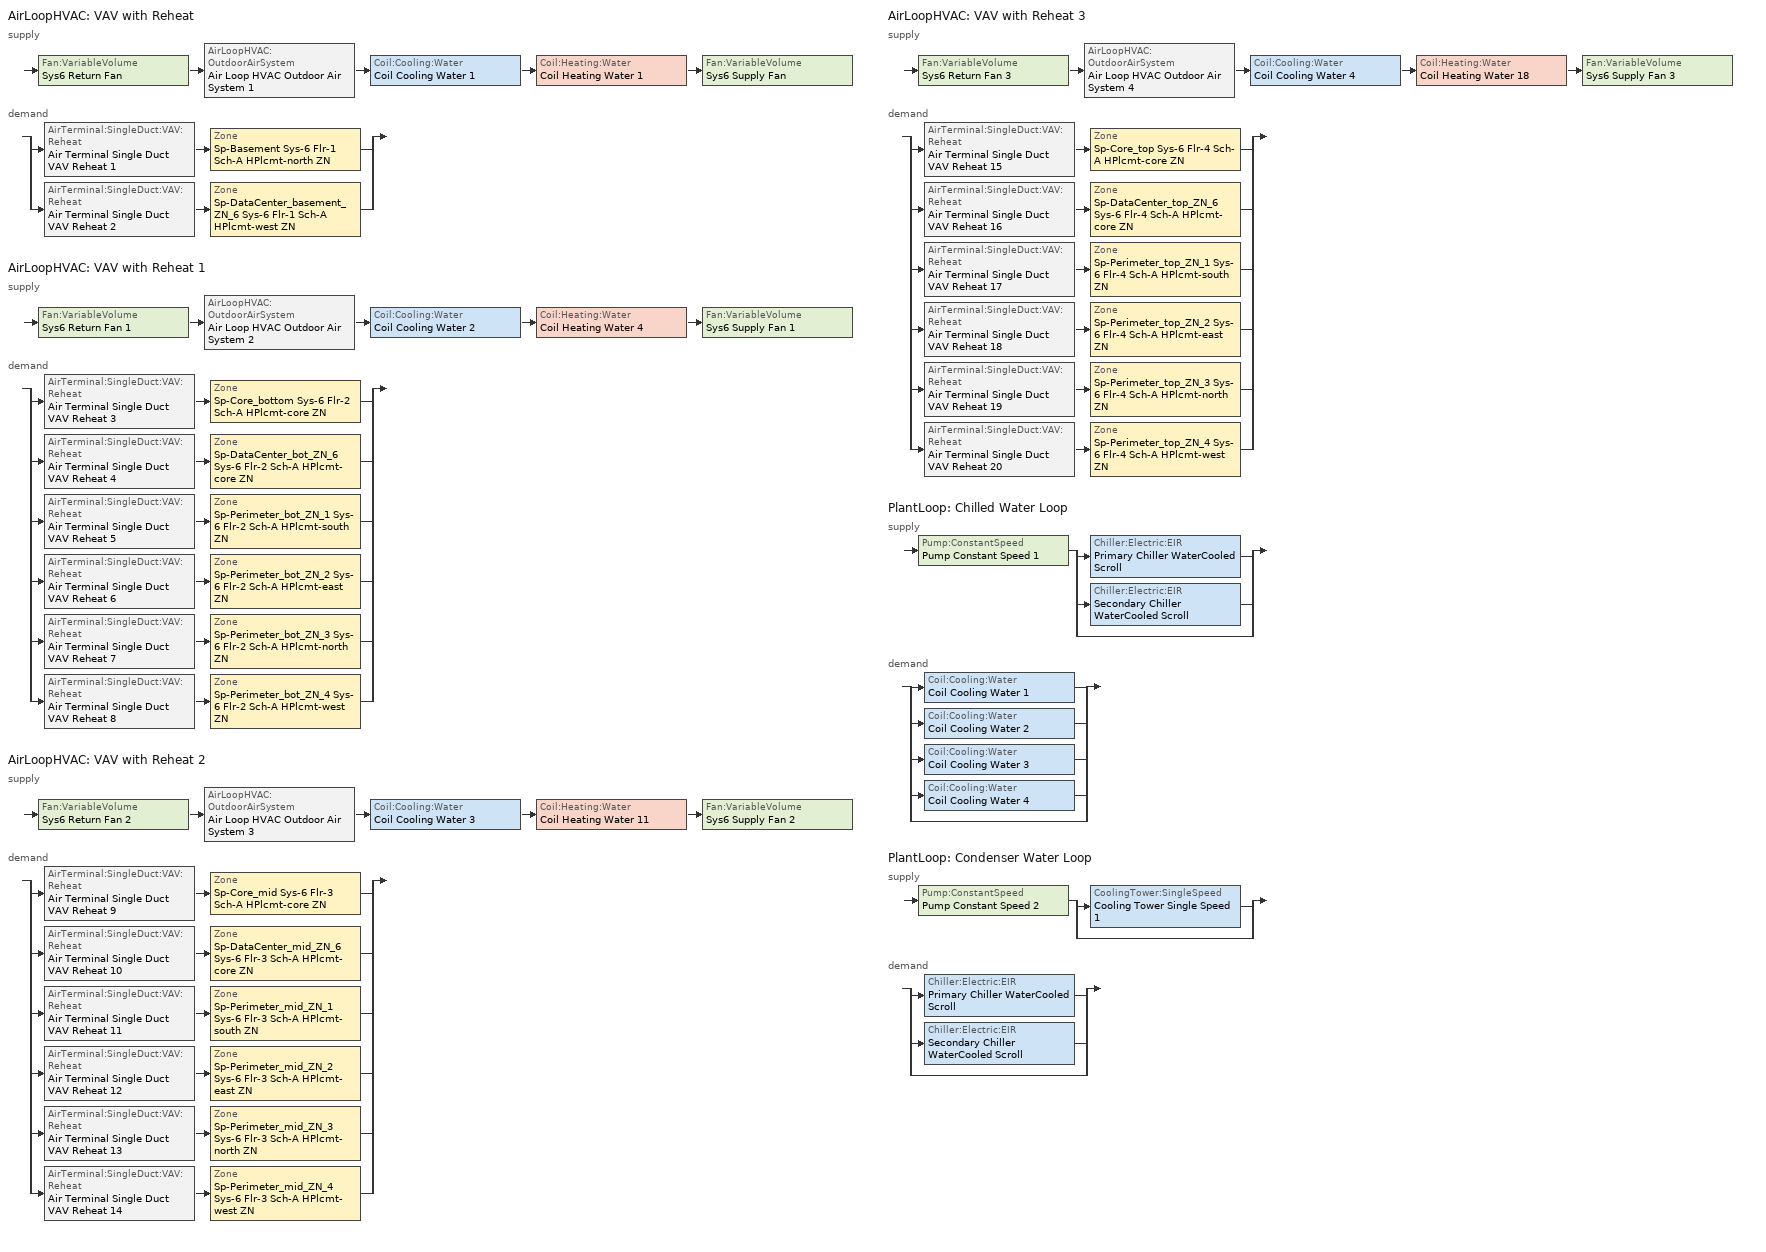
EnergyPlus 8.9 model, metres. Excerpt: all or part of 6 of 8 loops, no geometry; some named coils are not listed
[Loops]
AirLoopHVAC 'VAV with Reheat'
 supply: Fan:VariableVolume 'Sys6 Return Fan' > AirLoopHVAC:OutdoorAirSystem 'Air Loop HVAC Outdoor Air System 1' > Coil:Cooling:Water 'Coil Cooling Water 1' > Coil:Heating:Water 'Coil Heating Water 1' > Fan:VariableVolume 'Sys6 Supply Fan'
 demand: split
  | AirTerminal:SingleDuct:VAV:Reheat 'Air Terminal Single Duct VAV Reheat 1' > Zone 'Sp-Basement Sys-6 Flr-1 Sch-A HPlcmt-north ZN'
  | AirTerminal:SingleDuct:VAV:Reheat 'Air Terminal Single Duct VAV Reheat 2' > Zone 'Sp-DataCenter_basement_ZN_6 Sys-6 Flr-1 Sch-A HPlcmt-west ZN'
AirLoopHVAC 'VAV with Reheat 1'
 supply: Fan:VariableVolume 'Sys6 Return Fan 1' > AirLoopHVAC:OutdoorAirSystem 'Air Loop HVAC Outdoor Air System 2' > Coil:Cooling:Water 'Coil Cooling Water 2' > Coil:Heating:Water 'Coil Heating Water 4' > Fan:VariableVolume 'Sys6 Supply Fan 1'
 demand: split
  | AirTerminal:SingleDuct:VAV:Reheat 'Air Terminal Single Duct VAV Reheat 3' > Zone 'Sp-Core_bottom Sys-6 Flr-2 Sch-A HPlcmt-core ZN'
  | AirTerminal:SingleDuct:VAV:Reheat 'Air Terminal Single Duct VAV Reheat 4' > Zone 'Sp-DataCenter_bot_ZN_6 Sys-6 Flr-2 Sch-A HPlcmt-core ZN'
  | AirTerminal:SingleDuct:VAV:Reheat 'Air Terminal Single Duct VAV Reheat 5' > Zone 'Sp-Perimeter_bot_ZN_1 Sys-6 Flr-2 Sch-A HPlcmt-south ZN'
  | AirTerminal:SingleDuct:VAV:Reheat 'Air Terminal Single Duct VAV Reheat 6' > Zone 'Sp-Perimeter_bot_ZN_2 Sys-6 Flr-2 Sch-A HPlcmt-east ZN'
  | AirTerminal:SingleDuct:VAV:Reheat 'Air Terminal Single Duct VAV Reheat 7' > Zone 'Sp-Perimeter_bot_ZN_3 Sys-6 Flr-2 Sch-A HPlcmt-north ZN'
  | AirTerminal:SingleDuct:VAV:Reheat 'Air Terminal Single Duct VAV Reheat 8' > Zone 'Sp-Perimeter_bot_ZN_4 Sys-6 Flr-2 Sch-A HPlcmt-west ZN'
AirLoopHVAC 'VAV with Reheat 2'
 supply: Fan:VariableVolume 'Sys6 Return Fan 2' > AirLoopHVAC:OutdoorAirSystem 'Air Loop HVAC Outdoor Air System 3' > Coil:Cooling:Water 'Coil Cooling Water 3' > Coil:Heating:Water 'Coil Heating Water 11' > Fan:VariableVolume 'Sys6 Supply Fan 2'
 demand: split
  | AirTerminal:SingleDuct:VAV:Reheat 'Air Terminal Single Duct VAV Reheat 9' > Zone 'Sp-Core_mid Sys-6 Flr-3 Sch-A HPlcmt-core ZN'
  | AirTerminal:SingleDuct:VAV:Reheat 'Air Terminal Single Duct VAV Reheat 10' > Zone 'Sp-DataCenter_mid_ZN_6 Sys-6 Flr-3 Sch-A HPlcmt-core ZN'
  | AirTerminal:SingleDuct:VAV:Reheat 'Air Terminal Single Duct VAV Reheat 11' > Zone 'Sp-Perimeter_mid_ZN_1 Sys-6 Flr-3 Sch-A HPlcmt-south ZN'
  | AirTerminal:SingleDuct:VAV:Reheat 'Air Terminal Single Duct VAV Reheat 12' > Zone 'Sp-Perimeter_mid_ZN_2 Sys-6 Flr-3 Sch-A HPlcmt-east ZN'
  | AirTerminal:SingleDuct:VAV:Reheat 'Air Terminal Single Duct VAV Reheat 13' > Zone 'Sp-Perimeter_mid_ZN_3 Sys-6 Flr-3 Sch-A HPlcmt-north ZN'
  | AirTerminal:SingleDuct:VAV:Reheat 'Air Terminal Single Duct VAV Reheat 14' > Zone 'Sp-Perimeter_mid_ZN_4 Sys-6 Flr-3 Sch-A HPlcmt-west ZN'
AirLoopHVAC 'VAV with Reheat 3'
 supply: Fan:VariableVolume 'Sys6 Return Fan 3' > AirLoopHVAC:OutdoorAirSystem 'Air Loop HVAC Outdoor Air System 4' > Coil:Cooling:Water 'Coil Cooling Water 4' > Coil:Heating:Water 'Coil Heating Water 18' > Fan:VariableVolume 'Sys6 Supply Fan 3'
 demand: split
  | AirTerminal:SingleDuct:VAV:Reheat 'Air Terminal Single Duct VAV Reheat 15' > Zone 'Sp-Core_top Sys-6 Flr-4 Sch-A HPlcmt-core ZN'
  | AirTerminal:SingleDuct:VAV:Reheat 'Air Terminal Single Duct VAV Reheat 16' > Zone 'Sp-DataCenter_top_ZN_6 Sys-6 Flr-4 Sch-A HPlcmt-core ZN'
  | AirTerminal:SingleDuct:VAV:Reheat 'Air Terminal Single Duct VAV Reheat 17' > Zone 'Sp-Perimeter_top_ZN_1 Sys-6 Flr-4 Sch-A HPlcmt-south ZN'
  | AirTerminal:SingleDuct:VAV:Reheat 'Air Terminal Single Duct VAV Reheat 18' > Zone 'Sp-Perimeter_top_ZN_2 Sys-6 Flr-4 Sch-A HPlcmt-east ZN'
  | AirTerminal:SingleDuct:VAV:Reheat 'Air Terminal Single Duct VAV Reheat 19' > Zone 'Sp-Perimeter_top_ZN_3 Sys-6 Flr-4 Sch-A HPlcmt-north ZN'
  | AirTerminal:SingleDuct:VAV:Reheat 'Air Terminal Single Duct VAV Reheat 20' > Zone 'Sp-Perimeter_top_ZN_4 Sys-6 Flr-4 Sch-A HPlcmt-west ZN'
PlantLoop 'Chilled Water Loop'
 supply: Pump:ConstantSpeed 'Pump Constant Speed 1' > split
  | Chiller:Electric:EIR 'Primary Chiller WaterCooled Scroll'
  | Chiller:Electric:EIR 'Secondary Chiller WaterCooled Scroll'
  | bypass
 demand: split
  | Coil:Cooling:Water 'Coil Cooling Water 1'
  | Coil:Cooling:Water 'Coil Cooling Water 2'
  | Coil:Cooling:Water 'Coil Cooling Water 3'
  | Coil:Cooling:Water 'Coil Cooling Water 4'
  | bypass
PlantLoop 'Condenser Water Loop'
 supply: Pump:ConstantSpeed 'Pump Constant Speed 2' > split
  | CoolingTower:SingleSpeed 'Cooling Tower Single Speed 1'
  | bypass
 demand: split
  | Chiller:Electric:EIR 'Primary Chiller WaterCooled Scroll'
  | Chiller:Electric:EIR 'Secondary Chiller WaterCooled Scroll'
  | bypass
[ZoneControl:Thermostat] Control Object Type 1=ThermostatSetpoint:DualSetpoint
Name | Zone or ZoneList | Control Type Schedule | Control Name 1
Sp-Basement Sys-6 Flr-1 Sch-A HPlcmt-north ZN Thermostat | Sp-Basement Sys-6 Flr-1 Sch-A HPlcmt-north ZN | Sp-Basement Sys-6 Flr-1 Sch-A HPlcmt-north ZN Thermostat Schedule | Space Function Electrical/Mechanical-sch-A Thermostat 2
Sp-Core_bottom Sys-6 Flr-2 Sch-A HPlcmt-core ZN Thermostat | Sp-Core_bottom Sys-6 Flr-2 Sch-A HPlcmt-core ZN | Sp-Core_bottom Sys-6 Flr-2 Sch-A HPlcmt-core ZN Thermostat Schedule | Space Function Office - open plan Thermostat 25
Sp-Core_mid Sys-6 Flr-3 Sch-A HPlcmt-core ZN Thermostat | Sp-Core_mid Sys-6 Flr-3 Sch-A HPlcmt-core ZN | Sp-Core_mid Sys-6 Flr-3 Sch-A HPlcmt-core ZN Thermostat Schedule | Space Function Office - open plan Thermostat 31
Sp-Core_top Sys-6 Flr-4 Sch-A HPlcmt-core ZN Thermostat | Sp-Core_top Sys-6 Flr-4 Sch-A HPlcmt-core ZN | Sp-Core_top Sys-6 Flr-4 Sch-A HPlcmt-core ZN Thermostat Schedule | Space Function Office - open plan Thermostat 37
Sp-DataCenter_basement_ZN_6 Sys-6 Flr-1 Sch-A HPlcmt-west ZN Thermostat | Sp-DataCenter_basement_ZN_6 Sys-6 Flr-1 Sch-A HPlcmt-west ZN | Sp-DataCenter_basement_ZN_6 Sys-6 Flr-1 Sch-A HPlcmt-west ZN Thermostat Schedule | Space Function Office - open plan Thermostat 20
Sp-DataCenter_bot_ZN_6 Sys-6 Flr-2 Sch-A HPlcmt-core ZN Thermostat | Sp-DataCenter_bot_ZN_6 Sys-6 Flr-2 Sch-A HPlcmt-core ZN | Sp-DataCenter_bot_ZN_6 Sys-6 Flr-2 Sch-A HPlcmt-core ZN Thermostat Schedule | Space Function Office - open plan Thermostat 26
Sp-DataCenter_mid_ZN_6 Sys-6 Flr-3 Sch-A HPlcmt-core ZN Thermostat | Sp-DataCenter_mid_ZN_6 Sys-6 Flr-3 Sch-A HPlcmt-core ZN | Sp-DataCenter_mid_ZN_6 Sys-6 Flr-3 Sch-A HPlcmt-core ZN Thermostat Schedule | Space Function Office - open plan Thermostat 32
Sp-DataCenter_top_ZN_6 Sys-6 Flr-4 Sch-A HPlcmt-core ZN Thermostat | Sp-DataCenter_top_ZN_6 Sys-6 Flr-4 Sch-A HPlcmt-core ZN | Sp-DataCenter_top_ZN_6 Sys-6 Flr-4 Sch-A HPlcmt-core ZN Thermostat Schedule | Space Function Office - open plan Thermostat 38
Sp-Perimeter_bot_ZN_1 Sys-6 Flr-2 Sch-A HPlcmt-south ZN Thermostat | Sp-Perimeter_bot_ZN_1 Sys-6 Flr-2 Sch-A HPlcmt-south ZN | Sp-Perimeter_bot_ZN_1 Sys-6 Flr-2 Sch-A HPlcmt-south ZN Thermostat Schedule | Space Function Office - open plan Thermostat 24
Sp-Perimeter_bot_ZN_2 Sys-6 Flr-2 Sch-A HPlcmt-east ZN Thermostat | Sp-Perimeter_bot_ZN_2 Sys-6 Flr-2 Sch-A HPlcmt-east ZN | Sp-Perimeter_bot_ZN_2 Sys-6 Flr-2 Sch-A HPlcmt-east ZN Thermostat Schedule | Space Function Office - open plan Thermostat 22
Sp-Perimeter_bot_ZN_3 Sys-6 Flr-2 Sch-A HPlcmt-north ZN Thermostat | Sp-Perimeter_bot_ZN_3 Sys-6 Flr-2 Sch-A HPlcmt-north ZN | Sp-Perimeter_bot_ZN_3 Sys-6 Flr-2 Sch-A HPlcmt-north ZN Thermostat Schedule | Space Function Office - open plan Thermostat 21
Sp-Perimeter_bot_ZN_4 Sys-6 Flr-2 Sch-A HPlcmt-west ZN Thermostat | Sp-Perimeter_bot_ZN_4 Sys-6 Flr-2 Sch-A HPlcmt-west ZN | Sp-Perimeter_bot_ZN_4 Sys-6 Flr-2 Sch-A HPlcmt-west ZN Thermostat Schedule | Space Function Office - open plan Thermostat 23
Sp-Perimeter_mid_ZN_1 Sys-6 Flr-3 Sch-A HPlcmt-south ZN Thermostat | Sp-Perimeter_mid_ZN_1 Sys-6 Flr-3 Sch-A HPlcmt-south ZN | Sp-Perimeter_mid_ZN_1 Sys-6 Flr-3 Sch-A HPlcmt-south ZN Thermostat Schedule | Space Function Office - open plan Thermostat 30
Sp-Perimeter_mid_ZN_2 Sys-6 Flr-3 Sch-A HPlcmt-east ZN Thermostat | Sp-Perimeter_mid_ZN_2 Sys-6 Flr-3 Sch-A HPlcmt-east ZN | Sp-Perimeter_mid_ZN_2 Sys-6 Flr-3 Sch-A HPlcmt-east ZN Thermostat Schedule | Space Function Office - open plan Thermostat 28
Sp-Perimeter_mid_ZN_3 Sys-6 Flr-3 Sch-A HPlcmt-north ZN Thermostat | Sp-Perimeter_mid_ZN_3 Sys-6 Flr-3 Sch-A HPlcmt-north ZN | Sp-Perimeter_mid_ZN_3 Sys-6 Flr-3 Sch-A HPlcmt-north ZN Thermostat Schedule | Space Function Office - open plan Thermostat 27
Sp-Perimeter_mid_ZN_4 Sys-6 Flr-3 Sch-A HPlcmt-west ZN Thermostat | Sp-Perimeter_mid_ZN_4 Sys-6 Flr-3 Sch-A HPlcmt-west ZN | Sp-Perimeter_mid_ZN_4 Sys-6 Flr-3 Sch-A HPlcmt-west ZN Thermostat Schedule | Space Function Office - open plan Thermostat 29
Sp-Perimeter_top_ZN_1 Sys-6 Flr-4 Sch-A HPlcmt-south ZN Thermostat | Sp-Perimeter_top_ZN_1 Sys-6 Flr-4 Sch-A HPlcmt-south ZN | Sp-Perimeter_top_ZN_1 Sys-6 Flr-4 Sch-A HPlcmt-south ZN Thermostat Schedule | Space Function Office - open plan Thermostat 36
Sp-Perimeter_top_ZN_2 Sys-6 Flr-4 Sch-A HPlcmt-east ZN Thermostat | Sp-Perimeter_top_ZN_2 Sys-6 Flr-4 Sch-A HPlcmt-east ZN | Sp-Perimeter_top_ZN_2 Sys-6 Flr-4 Sch-A HPlcmt-east ZN Thermostat Schedule | Space Function Office - open plan Thermostat 34
Sp-Perimeter_top_ZN_3 Sys-6 Flr-4 Sch-A HPlcmt-north ZN Thermostat | Sp-Perimeter_top_ZN_3 Sys-6 Flr-4 Sch-A HPlcmt-north ZN | Sp-Perimeter_top_ZN_3 Sys-6 Flr-4 Sch-A HPlcmt-north ZN Thermostat Schedule | Space Function Office - open plan Thermostat 33
Sp-Perimeter_top_ZN_4 Sys-6 Flr-4 Sch-A HPlcmt-west ZN Thermostat | Sp-Perimeter_top_ZN_4 Sys-6 Flr-4 Sch-A HPlcmt-west ZN | Sp-Perimeter_top_ZN_4 Sys-6 Flr-4 Sch-A HPlcmt-west ZN Thermostat Schedule | Space Function Office - open plan Thermostat 35
[ThermostatSetpoint:DualSetpoint] Heating Setpoint Temperature Schedule=NECB-A-Thermostat Setpoint-Heating; Cooling Setpoint Temperature Schedule=NECB-A-Thermostat Setpoint-Cooling
Space Function Electrical/Mechanical-sch-A Thermostat 2; Space Function Office - open plan Thermostat 25; Space Function Office - open plan Thermostat 31; Space Function Office - open plan Thermostat 37; Space Function Office - open plan Thermostat 20; Space Function Office - open plan Thermostat 26; Space Function Office - open plan Thermostat 32; Space Function Office - open plan Thermostat 38; Space Function Office - open plan Thermostat 24; Space Function Office - open plan Thermostat 22; Space Function Office - open plan Thermostat 21; Space Function Office - open plan Thermostat 23; Space Function Office - open plan Thermostat 30; Space Function Office - open plan Thermostat 28; Space Function Office - open plan Thermostat 27; Space Function Office - open plan Thermostat 29; Space Function Office - open plan Thermostat 36; Space Function Office - open plan Thermostat 34; Space Function Office - open plan Thermostat 33; Space Function Office - open plan Thermostat 35
[AirTerminal:SingleDuct:VAV:Reheat] Availability Schedule=Always On Discrete; Maximum Air Flow Rate {m3/s}=Autosize; Zone Minimum Air Flow Input Method=Constant; Constant Minimum Air Flow Fraction=0.3; Maximum Hot Water or Steam Flow Rate {m3/s}=Autosize; Minimum Hot Water or Steam Flow Rate {m3/s}=0; Convergence Tolerance=0.001; Damper Heating Action=Normal; Maximum Flow per Zone Floor Area During Reheat {m3/s-m2}=Autocalculate; Maximum Flow Fraction During Reheat=Autocalculate; Maximum Reheat Air Temperature {C}=43
Name | Fixed Minimum Air Flow Rate {m3/s} | Reheat Coil
Air Terminal Single Duct VAV Reheat 1 | 5.55885 | Coil Heating Water 2
Air Terminal Single Duct VAV Reheat 3 | 4.99224 | Coil Heating Water 5
Air Terminal Single Duct VAV Reheat 9 | 4.99224 | Coil Heating Water 12
Air Terminal Single Duct VAV Reheat 15 | 4.99224 | Coil Heating Water 19
Air Terminal Single Duct VAV Reheat 2 | 1.56736 | Coil Heating Water 3
Air Terminal Single Duct VAV Reheat 4 | 0.0724055 | Coil Heating Water 6
Air Terminal Single Duct VAV Reheat 10 | 0.0724055 | Coil Heating Water 13
Air Terminal Single Duct VAV Reheat 16 | 0.0724055 | Coil Heating Water 20
Air Terminal Single Duct VAV Reheat 5 | 0.626839 | Coil Heating Water 7
Air Terminal Single Duct VAV Reheat 6 | 0.40395 | Coil Heating Water 8
Air Terminal Single Duct VAV Reheat 7 | 0.626826 | Coil Heating Water 9
Air Terminal Single Duct VAV Reheat 8 | 0.40395 | Coil Heating Water 10
Air Terminal Single Duct VAV Reheat 11 | 0.626839 | Coil Heating Water 14
Air Terminal Single Duct VAV Reheat 12 | 0.40395 | Coil Heating Water 15
Air Terminal Single Duct VAV Reheat 13 | 0.626826 | Coil Heating Water 16
Air Terminal Single Duct VAV Reheat 14 | 0.40395 | Coil Heating Water 17
Air Terminal Single Duct VAV Reheat 17 | 0.626839 | Coil Heating Water 21
Air Terminal Single Duct VAV Reheat 18 | 0.40395 | Coil Heating Water 22
Air Terminal Single Duct VAV Reheat 19 | 0.626826 | Coil Heating Water 23
Air Terminal Single Duct VAV Reheat 20 | 0.40395 | Coil Heating Water 24
[Coil:Heating:Water] Availability Schedule=Always On Discrete; U-Factor Times Area Value {W/K}=Autosize; Maximum Water Flow Rate {m3/s}=Autosize; Performance Input Method=UFactorTimesAreaAndDesignWaterFlowRate; Rated Capacity {W}=Autosize; Rated Inlet Water Temperature {C}=82.2; Rated Inlet Air Temperature {C}=16.6; Rated Outlet Water Temperature {C}=71.1; Rated Outlet Air Temperature {C}=32.2; Rated Ratio for Air and Water Convection=0.5
Coil Heating Water 1; Coil Heating Water 4; Coil Heating Water 11; Coil Heating Water 18
[Zone equipment]
Sp-Basement Sys-6 Flr-1 Sch-A HPlcmt-north ZN: Air Terminal Single Duct VAV Reheat 1, Zone HVAC Baseboard Convective Water 1
Sp-Core_bottom Sys-6 Flr-2 Sch-A HPlcmt-core ZN: Air Terminal Single Duct VAV Reheat 3, Zone HVAC Baseboard Convective Water 3
Sp-Core_mid Sys-6 Flr-3 Sch-A HPlcmt-core ZN: Air Terminal Single Duct VAV Reheat 9, Zone HVAC Baseboard Convective Water 9
Sp-Core_top Sys-6 Flr-4 Sch-A HPlcmt-core ZN: Air Terminal Single Duct VAV Reheat 15, Zone HVAC Baseboard Convective Water 15
Sp-DataCenter_basement_ZN_6 Sys-6 Flr-1 Sch-A HPlcmt-west ZN: Air Terminal Single Duct VAV Reheat 2, Zone HVAC Baseboard Convective Water 2
Sp-DataCenter_bot_ZN_6 Sys-6 Flr-2 Sch-A HPlcmt-core ZN: Air Terminal Single Duct VAV Reheat 4, Zone HVAC Baseboard Convective Water 4
Sp-DataCenter_mid_ZN_6 Sys-6 Flr-3 Sch-A HPlcmt-core ZN: Air Terminal Single Duct VAV Reheat 10, Zone HVAC Baseboard Convective Water 10
Sp-DataCenter_top_ZN_6 Sys-6 Flr-4 Sch-A HPlcmt-core ZN: Air Terminal Single Duct VAV Reheat 16, Zone HVAC Baseboard Convective Water 16
Sp-Perimeter_bot_ZN_1 Sys-6 Flr-2 Sch-A HPlcmt-south ZN: Air Terminal Single Duct VAV Reheat 5, Zone HVAC Baseboard Convective Water 5
Sp-Perimeter_bot_ZN_2 Sys-6 Flr-2 Sch-A HPlcmt-east ZN: Air Terminal Single Duct VAV Reheat 6, Zone HVAC Baseboard Convective Water 6
Sp-Perimeter_bot_ZN_3 Sys-6 Flr-2 Sch-A HPlcmt-north ZN: Air Terminal Single Duct VAV Reheat 7, Zone HVAC Baseboard Convective Water 7
Sp-Perimeter_bot_ZN_4 Sys-6 Flr-2 Sch-A HPlcmt-west ZN: Air Terminal Single Duct VAV Reheat 8, Zone HVAC Baseboard Convective Water 8
Sp-Perimeter_mid_ZN_1 Sys-6 Flr-3 Sch-A HPlcmt-south ZN: Air Terminal Single Duct VAV Reheat 11, Zone HVAC Baseboard Convective Water 11
Sp-Perimeter_mid_ZN_2 Sys-6 Flr-3 Sch-A HPlcmt-east ZN: Air Terminal Single Duct VAV Reheat 12, Zone HVAC Baseboard Convective Water 12
Sp-Perimeter_mid_ZN_3 Sys-6 Flr-3 Sch-A HPlcmt-north ZN: Air Terminal Single Duct VAV Reheat 13, Zone HVAC Baseboard Convective Water 13
Sp-Perimeter_mid_ZN_4 Sys-6 Flr-3 Sch-A HPlcmt-west ZN: Air Terminal Single Duct VAV Reheat 14, Zone HVAC Baseboard Convective Water 14
Sp-Perimeter_top_ZN_1 Sys-6 Flr-4 Sch-A HPlcmt-south ZN: Air Terminal Single Duct VAV Reheat 17, Zone HVAC Baseboard Convective Water 17
Sp-Perimeter_top_ZN_2 Sys-6 Flr-4 Sch-A HPlcmt-east ZN: Air Terminal Single Duct VAV Reheat 18, Zone HVAC Baseboard Convective Water 18
Sp-Perimeter_top_ZN_3 Sys-6 Flr-4 Sch-A HPlcmt-north ZN: Air Terminal Single Duct VAV Reheat 19, Zone HVAC Baseboard Convective Water 19
Sp-Perimeter_top_ZN_4 Sys-6 Flr-4 Sch-A HPlcmt-west ZN: Air Terminal Single Duct VAV Reheat 20, Zone HVAC Baseboard Convective Water 20
[Sizing:Zone] Zone Cooling Design Supply Air Temperature Input Method=SupplyAirTemperature; Zone Cooling Design Supply Air Temperature {C}=13; Zone Cooling Design Supply Air Temperature Difference {deltaC}=11.11; Zone Heating Design Supply Air Temperature Input Method=SupplyAirTemperature; Zone Heating Design Supply Air Temperature {C}=43; Zone Heating Design Supply Air Temperature Difference {deltaC}=11.11; Zone Cooling Design Supply Air Humidity Ratio {kgWater/kgDryAir}=0.0085; Zone Heating Design Supply Air Humidity Ratio {kgWater/kgDryAir}=0.008; Zone Heating Sizing Factor=1.3; Zone Cooling Sizing Factor=1.1; Cooling Design Air Flow Method=DesignDay; Cooling Design Air Flow Rate {m3/s}=0; Cooling Minimum Air Flow per Zone Floor Area {m3/s-m2}=0.000762; Cooling Minimum Air Flow {m3/s}=0; Cooling Minimum Air Flow Fraction=0; Heating Design Air Flow Method=DesignDay; Heating Design Air Flow Rate {m3/s}=0; Heating Maximum Air Flow per Zone Floor Area {m3/s-m2}=0.002032; Heating Maximum Air Flow {m3/s}=0.141576; Heating Maximum Air Flow Fraction=0.3; Account for Dedicated Outdoor Air System=No
Name | Design Specification Outdoor Air Object | Design Specification Zone Air Distribution Object
Sp-Basement Sys-6 Flr-1 Sch-A HPlcmt-north ZN | Space Function Electrical/Mechanical-sch-A Ventilation | Sp-Basement Sys-6 Flr-1 Sch-A HPlcmt-north ZN Design Spec Zone Air Dist
Sp-Core_bottom Sys-6 Flr-2 Sch-A HPlcmt-core ZN | Space Function Office - open plan Ventilation | Sp-Core_bottom Sys-6 Flr-2 Sch-A HPlcmt-core ZN Design Spec Zone Air Dist
Sp-Core_mid Sys-6 Flr-3 Sch-A HPlcmt-core ZN | Space Function Office - open plan Ventilation | Sp-Core_mid Sys-6 Flr-3 Sch-A HPlcmt-core ZN Design Spec Zone Air Dist
Sp-Core_top Sys-6 Flr-4 Sch-A HPlcmt-core ZN | Space Function Office - open plan Ventilation | Sp-Core_top Sys-6 Flr-4 Sch-A HPlcmt-core ZN Design Spec Zone Air Dist
Sp-DataCenter_basement_ZN_6 Sys-6 Flr-1 Sch-A HPlcmt-west ZN | Space Function Office - open plan Ventilation | Sp-DataCenter_basement_ZN_6 Sys-6 Flr-1 Sch-A HPlcmt-west ZN Design Spec Zone Air Dist
Sp-DataCenter_bot_ZN_6 Sys-6 Flr-2 Sch-A HPlcmt-core ZN | Space Function Office - open plan Ventilation | Sp-DataCenter_bot_ZN_6 Sys-6 Flr-2 Sch-A HPlcmt-core ZN Design Spec Zone Air Dist
Sp-DataCenter_mid_ZN_6 Sys-6 Flr-3 Sch-A HPlcmt-core ZN | Space Function Office - open plan Ventilation | Sp-DataCenter_mid_ZN_6 Sys-6 Flr-3 Sch-A HPlcmt-core ZN Design Spec Zone Air Dist
Sp-DataCenter_top_ZN_6 Sys-6 Flr-4 Sch-A HPlcmt-core ZN | Space Function Office - open plan Ventilation | Sp-DataCenter_top_ZN_6 Sys-6 Flr-4 Sch-A HPlcmt-core ZN Design Spec Zone Air Dist
Sp-Perimeter_bot_ZN_1 Sys-6 Flr-2 Sch-A HPlcmt-south ZN | Space Function Office - open plan Ventilation | Sp-Perimeter_bot_ZN_1 Sys-6 Flr-2 Sch-A HPlcmt-south ZN Design Spec Zone Air Dist
Sp-Perimeter_bot_ZN_2 Sys-6 Flr-2 Sch-A HPlcmt-east ZN | Space Function Office - open plan Ventilation | Sp-Perimeter_bot_ZN_2 Sys-6 Flr-2 Sch-A HPlcmt-east ZN Design Spec Zone Air Dist
Sp-Perimeter_bot_ZN_3 Sys-6 Flr-2 Sch-A HPlcmt-north ZN | Space Function Office - open plan Ventilation | Sp-Perimeter_bot_ZN_3 Sys-6 Flr-2 Sch-A HPlcmt-north ZN Design Spec Zone Air Dist
Sp-Perimeter_bot_ZN_4 Sys-6 Flr-2 Sch-A HPlcmt-west ZN | Space Function Office - open plan Ventilation | Sp-Perimeter_bot_ZN_4 Sys-6 Flr-2 Sch-A HPlcmt-west ZN Design Spec Zone Air Dist
Sp-Perimeter_mid_ZN_1 Sys-6 Flr-3 Sch-A HPlcmt-south ZN | Space Function Office - open plan Ventilation | Sp-Perimeter_mid_ZN_1 Sys-6 Flr-3 Sch-A HPlcmt-south ZN Design Spec Zone Air Dist
Sp-Perimeter_mid_ZN_2 Sys-6 Flr-3 Sch-A HPlcmt-east ZN | Space Function Office - open plan Ventilation | Sp-Perimeter_mid_ZN_2 Sys-6 Flr-3 Sch-A HPlcmt-east ZN Design Spec Zone Air Dist
Sp-Perimeter_mid_ZN_3 Sys-6 Flr-3 Sch-A HPlcmt-north ZN | Space Function Office - open plan Ventilation | Sp-Perimeter_mid_ZN_3 Sys-6 Flr-3 Sch-A HPlcmt-north ZN Design Spec Zone Air Dist
Sp-Perimeter_mid_ZN_4 Sys-6 Flr-3 Sch-A HPlcmt-west ZN | Space Function Office - open plan Ventilation | Sp-Perimeter_mid_ZN_4 Sys-6 Flr-3 Sch-A HPlcmt-west ZN Design Spec Zone Air Dist
Sp-Perimeter_top_ZN_1 Sys-6 Flr-4 Sch-A HPlcmt-south ZN | Space Function Office - open plan Ventilation | Sp-Perimeter_top_ZN_1 Sys-6 Flr-4 Sch-A HPlcmt-south ZN Design Spec Zone Air Dist
Sp-Perimeter_top_ZN_2 Sys-6 Flr-4 Sch-A HPlcmt-east ZN | Space Function Office - open plan Ventilation | Sp-Perimeter_top_ZN_2 Sys-6 Flr-4 Sch-A HPlcmt-east ZN Design Spec Zone Air Dist
Sp-Perimeter_top_ZN_3 Sys-6 Flr-4 Sch-A HPlcmt-north ZN | Space Function Office - open plan Ventilation | Sp-Perimeter_top_ZN_3 Sys-6 Flr-4 Sch-A HPlcmt-north ZN Design Spec Zone Air Dist
Sp-Perimeter_top_ZN_4 Sys-6 Flr-4 Sch-A HPlcmt-west ZN | Space Function Office - open plan Ventilation | Sp-Perimeter_top_ZN_4 Sys-6 Flr-4 Sch-A HPlcmt-west ZN Design Spec Zone Air Dist
[DesignSpecification:ZoneAirDistribution] Zone Air Distribution Effectiveness in Cooling Mode=1; Zone Air Distribution Effectiveness in Heating Mode=1
Sp-Basement Sys-6 Flr-1 Sch-A HPlcmt-north ZN Design Spec Zone Air Dist; Sp-Core_bottom Sys-6 Flr-2 Sch-A HPlcmt-core ZN Design Spec Zone Air Dist; Sp-Core_mid Sys-6 Flr-3 Sch-A HPlcmt-core ZN Design Spec Zone Air Dist; Sp-Core_top Sys-6 Flr-4 Sch-A HPlcmt-core ZN Design Spec Zone Air Dist; Sp-DataCenter_basement_ZN_6 Sys-6 Flr-1 Sch-A HPlcmt-west ZN Design Spec Zone Air Dist; Sp-DataCenter_bot_ZN_6 Sys-6 Flr-2 Sch-A HPlcmt-core ZN Design Spec Zone Air Dist; Sp-DataCenter_mid_ZN_6 Sys-6 Flr-3 Sch-A HPlcmt-core ZN Design Spec Zone Air Dist; Sp-DataCenter_top_ZN_6 Sys-6 Flr-4 Sch-A HPlcmt-core ZN Design Spec Zone Air Dist; Sp-Perimeter_bot_ZN_1 Sys-6 Flr-2 Sch-A HPlcmt-south ZN Design Spec Zone Air Dist; Sp-Perimeter_bot_ZN_2 Sys-6 Flr-2 Sch-A HPlcmt-east ZN Design Spec Zone Air Dist; Sp-Perimeter_bot_ZN_3 Sys-6 Flr-2 Sch-A HPlcmt-north ZN Design Spec Zone Air Dist; Sp-Perimeter_bot_ZN_4 Sys-6 Flr-2 Sch-A HPlcmt-west ZN Design Spec Zone Air Dist; Sp-Perimeter_mid_ZN_1 Sys-6 Flr-3 Sch-A HPlcmt-south ZN Design Spec Zone Air Dist; Sp-Perimeter_mid_ZN_2 Sys-6 Flr-3 Sch-A HPlcmt-east ZN Design Spec Zone Air Dist; Sp-Perimeter_mid_ZN_3 Sys-6 Flr-3 Sch-A HPlcmt-north ZN Design Spec Zone Air Dist; Sp-Perimeter_mid_ZN_4 Sys-6 Flr-3 Sch-A HPlcmt-west ZN Design Spec Zone Air Dist; Sp-Perimeter_top_ZN_1 Sys-6 Flr-4 Sch-A HPlcmt-south ZN Design Spec Zone Air Dist; Sp-Perimeter_top_ZN_2 Sys-6 Flr-4 Sch-A HPlcmt-east ZN Design Spec Zone Air Dist; Sp-Perimeter_top_ZN_3 Sys-6 Flr-4 Sch-A HPlcmt-north ZN Design Spec Zone Air Dist; Sp-Perimeter_top_ZN_4 Sys-6 Flr-4 Sch-A HPlcmt-west ZN Design Spec Zone Air Dist
[Controller:MechanicalVentilation] Availability Schedule=Always On Discrete; Demand Controlled Ventilation=No; System Outdoor Air Method=ZoneSum; Design Specification Outdoor Air Object Name 2=Space Function Office - open plan Ventilation
Name | Zone Name 1 | Design Specification Outdoor Air Object Name 1 | Design Specification Zone Air Distribution Object Name 1 | Zone Name 2 | Design Specification Zone Air Distribution Object Name 2 | Zone Name 3 | Design Specification Outdoor Air Object Name 3 | Design Specification Zone Air Distribution Object Name 3 | Zone Name 4 | Design Specification Outdoor Air Object Name 4 | Design Specification Zone Air Distribution Object Name 4 | Zone Name 5 | Design Specification Outdoor Air Object Name 5 | Design Specification Zone Air Distribution Object Name 5 | Zone Name 6 | Design Specification Outdoor Air Object Name 6 | Design Specification Zone Air Distribution Object Name 6
Controller Mechanical Ventilation 1 | Sp-Basement Sys-6 Flr-1 Sch-A HPlcmt-north ZN | Space Function Electrical/Mechanical-sch-A Ventilation | Sp-Basement Sys-6 Flr-1 Sch-A HPlcmt-north ZN Design Spec Zone Air Dist | Sp-DataCenter_basement_ZN_6 Sys-6 Flr-1 Sch-A HPlcmt-west ZN | Sp-DataCenter_basement_ZN_6 Sys-6 Flr-1 Sch-A HPlcmt-west ZN Design Spec Zone Air Dist
Controller Mechanical Ventilation 2 | Sp-Core_bottom Sys-6 Flr-2 Sch-A HPlcmt-core ZN | Space Function Office - open plan Ventilation | Sp-Core_bottom Sys-6 Flr-2 Sch-A HPlcmt-core ZN Design Spec Zone Air Dist | Sp-DataCenter_bot_ZN_6 Sys-6 Flr-2 Sch-A HPlcmt-core ZN | Sp-DataCenter_bot_ZN_6 Sys-6 Flr-2 Sch-A HPlcmt-core ZN Design Spec Zone Air Dist | Sp-Perimeter_bot_ZN_1 Sys-6 Flr-2 Sch-A HPlcmt-south ZN | Space Function Office - open plan Ventilation | Sp-Perimeter_bot_ZN_1 Sys-6 Flr-2 Sch-A HPlcmt-south ZN Design Spec Zone Air Dist | Sp-Perimeter_bot_ZN_2 Sys-6 Flr-2 Sch-A HPlcmt-east ZN | Space Function Office - open plan Ventilation | Sp-Perimeter_bot_ZN_2 Sys-6 Flr-2 Sch-A HPlcmt-east ZN Design Spec Zone Air Dist | Sp-Perimeter_bot_ZN_3 Sys-6 Flr-2 Sch-A HPlcmt-north ZN | Space Function Office - open plan Ventilation | Sp-Perimeter_bot_ZN_3 Sys-6 Flr-2 Sch-A HPlcmt-north ZN Design Spec Zone Air Dist | Sp-Perimeter_bot_ZN_4 Sys-6 Flr-2 Sch-A HPlcmt-west ZN | Space Function Office - open plan Ventilation | Sp-Perimeter_bot_ZN_4 Sys-6 Flr-2 Sch-A HPlcmt-west ZN Design Spec Zone Air Dist
Controller Mechanical Ventilation 3 | Sp-Core_mid Sys-6 Flr-3 Sch-A HPlcmt-core ZN | Space Function Office - open plan Ventilation | Sp-Core_mid Sys-6 Flr-3 Sch-A HPlcmt-core ZN Design Spec Zone Air Dist | Sp-DataCenter_mid_ZN_6 Sys-6 Flr-3 Sch-A HPlcmt-core ZN | Sp-DataCenter_mid_ZN_6 Sys-6 Flr-3 Sch-A HPlcmt-core ZN Design Spec Zone Air Dist | Sp-Perimeter_mid_ZN_1 Sys-6 Flr-3 Sch-A HPlcmt-south ZN | Space Function Office - open plan Ventilation | Sp-Perimeter_mid_ZN_1 Sys-6 Flr-3 Sch-A HPlcmt-south ZN Design Spec Zone Air Dist | Sp-Perimeter_mid_ZN_2 Sys-6 Flr-3 Sch-A HPlcmt-east ZN | Space Function Office - open plan Ventilation | Sp-Perimeter_mid_ZN_2 Sys-6 Flr-3 Sch-A HPlcmt-east ZN Design Spec Zone Air Dist | Sp-Perimeter_mid_ZN_3 Sys-6 Flr-3 Sch-A HPlcmt-north ZN | Space Function Office - open plan Ventilation | Sp-Perimeter_mid_ZN_3 Sys-6 Flr-3 Sch-A HPlcmt-north ZN Design Spec Zone Air Dist | Sp-Perimeter_mid_ZN_4 Sys-6 Flr-3 Sch-A HPlcmt-west ZN | Space Function Office - open plan Ventilation | Sp-Perimeter_mid_ZN_4 Sys-6 Flr-3 Sch-A HPlcmt-west ZN Design Spec Zone Air Dist
Controller Mechanical Ventilation 4 | Sp-Core_top Sys-6 Flr-4 Sch-A HPlcmt-core ZN | Space Function Office - open plan Ventilation | Sp-Core_top Sys-6 Flr-4 Sch-A HPlcmt-core ZN Design Spec Zone Air Dist | Sp-DataCenter_top_ZN_6 Sys-6 Flr-4 Sch-A HPlcmt-core ZN | Sp-DataCenter_top_ZN_6 Sys-6 Flr-4 Sch-A HPlcmt-core ZN Design Spec Zone Air Dist | Sp-Perimeter_top_ZN_1 Sys-6 Flr-4 Sch-A HPlcmt-south ZN | Space Function Office - open plan Ventilation | Sp-Perimeter_top_ZN_1 Sys-6 Flr-4 Sch-A HPlcmt-south ZN Design Spec Zone Air Dist | Sp-Perimeter_top_ZN_2 Sys-6 Flr-4 Sch-A HPlcmt-east ZN | Space Function Office - open plan Ventilation | Sp-Perimeter_top_ZN_2 Sys-6 Flr-4 Sch-A HPlcmt-east ZN Design Spec Zone Air Dist | Sp-Perimeter_top_ZN_3 Sys-6 Flr-4 Sch-A HPlcmt-north ZN | Space Function Office - open plan Ventilation | Sp-Perimeter_top_ZN_3 Sys-6 Flr-4 Sch-A HPlcmt-north ZN Design Spec Zone Air Dist | Sp-Perimeter_top_ZN_4 Sys-6 Flr-4 Sch-A HPlcmt-west ZN | Space Function Office - open plan Ventilation | Sp-Perimeter_top_ZN_4 Sys-6 Flr-4 Sch-A HPlcmt-west ZN Design Spec Zone Air Dist
[DesignSpecification:OutdoorAir] Outdoor Air Method=Sum; Outdoor Air Flow per Person {m3/s-person}=0; Outdoor Air Flow per Zone {m3/s}=0; Outdoor Air Flow Air Changes per Hour {1/hr}=0
Name | Outdoor Air Flow per Zone Floor Area {m3/s-m2}
Space Function Electrical/Mechanical-sch-A Ventilation | 0.0003048
Space Function Office - open plan Ventilation | 0.0004318
[AirLoopHVAC] Design Supply Air Flow Rate {m3/s}=AutoSize
VAV with Reheat; VAV with Reheat 1; VAV with Reheat 2; VAV with Reheat 3
[Sizing:System] Type of Load to Size On=Sensible; Design Outdoor Air Flow Rate {m3/s}=Autosize; Central Heating Maximum System Air Flow Ratio=0.3; Preheat Design Temperature {C}=7; Preheat Design Humidity Ratio {kgWater/kgDryAir}=0.008; Precool Design Temperature {C}=13; Precool Design Humidity Ratio {kgWater/kgDryAir}=0.008; Central Cooling Design Supply Air Temperature {C}=13; Central Heating Design Supply Air Temperature {C}=13.1; Type of Zone Sum to Use=NonCoincident; 100% Outdoor Air in Cooling=No; 100% Outdoor Air in Heating=No; Central Cooling Design Supply Air Humidity Ratio {kgWater/kgDryAir}=0.0085; Central Heating Design Supply Air Humidity Ratio {kgWater/kgDryAir}=0.008; Cooling Supply Air Flow Rate Method=DesignDay; Cooling Supply Air Flow Rate {m3/s}=0; Cooling Supply Air Flow Rate Per Floor Area {m3/s-m2}=0.00996765; Cooling Fraction of Autosized Cooling Supply Air Flow Rate=1; Cooling Supply Air Flow Rate Per Unit Cooling Capacity {m3/s-W}=3.94755e-05; Heating Supply Air Flow Rate Method=DesignDay; Heating Supply Air Flow Rate {m3/s}=0; Heating Supply Air Flow Rate Per Floor Area {m3/s-m2}=0.00996765; Heating Fraction of Autosized Heating Supply Air Flow Rate=1; Heating Fraction of Autosized Cooling Supply Air Flow Rate=1; Heating Supply Air Flow Rate Per Unit Heating Capacity {m3/s-W}=3.15882e-05; System Outdoor Air Method=ZoneSum; Zone Maximum Outdoor Air Fraction=1; Cooling Design Capacity Method=CoolingDesignCapacity; Cooling Design Capacity {W}=Autosize; Cooling Design Capacity Per Floor Area {W/m2}=234.7; Fraction of Autosized Cooling Design Capacity=1; Heating Design Capacity Method=HeatingDesignCapacity; Heating Design Capacity {W}=Autosize; Heating Design Capacity Per Floor Area {W/m2}=157; Fraction of Autosized Heating Design Capacity=1; Central Cooling Capacity Control Method=OnOff
VAV with Reheat; VAV with Reheat 1; VAV with Reheat 2; VAV with Reheat 3
[Controller:WaterCoil] Control Variable=Temperature; Actuator Variable=Flow; Controller Convergence Tolerance {deltaC}=Autosize; Maximum Actuated Flow {m3/s}=Autosize; Minimum Actuated Flow {m3/s}=0
Name | Action
Controller Water Coil 2; Controller Water Coil 6; Controller Water Coil 14; Controller Water Coil 22 | Reverse
Controller Water Coil 1; Controller Water Coil 5; Controller Water Coil 13; Controller Water Coil 21 | Normal
[Fan:VariableVolume] Availability Schedule=Always On Discrete; Fan Total Efficiency=0.6045; Pressure Rise {Pa}=1017.592; Maximum Flow Rate {m3/s}=AutoSize; Fan Power Minimum Flow Rate Input Method=FixedFlowRate; Fan Power Minimum Flow Fraction=0; Fan Power Minimum Air Flow Rate {m3/s}=0; Motor Efficiency=0.93; Motor In Airstream Fraction=1; Fan Power Coefficient 1=0.0407599; Fan Power Coefficient 2=0.088045; Fan Power Coefficient 3=-0.0729261; Fan Power Coefficient 4=0.94374; Fan Power Coefficient 5=0
Sys6 Return Fan; Sys6 Supply Fan; Sys6 Return Fan 1; Sys6 Supply Fan 1; Sys6 Return Fan 2; Sys6 Supply Fan 2; Sys6 Return Fan 3; Sys6 Supply Fan 3
[SetpointManager:MixedAir] Control Variable=Temperature
Node 76 OS Default SPM; Node 75 OS Default SPM; Node 74 OS Default SPM; Node 73 OS Default SPM; Node 104 OS Default SPM; Node 103 OS Default SPM; Node 102 OS Default SPM; Node 101 OS Default SPM; Node 160 OS Default SPM; Node 159 OS Default SPM; Node 158 OS Default SPM; Node 157 OS Default SPM; Node 216 OS Default SPM; Node 215 OS Default SPM; Node 214 OS Default SPM; Node 213 OS Default SPM
[Controller:OutdoorAir] Minimum Outdoor Air Flow Rate {m3/s}=Autosize; Maximum Outdoor Air Flow Rate {m3/s}=Autosize; Economizer Control Type=NoEconomizer; Economizer Control Action Type=ModulateFlow; Economizer Maximum Limit Dry-Bulb Temperature {C}=28; Economizer Maximum Limit Enthalpy {J/kg}=64000; Economizer Minimum Limit Dry-Bulb Temperature {C}=-100; Lockout Type=NoLockout; Minimum Limit Type=FixedMinimum; High Humidity Control=No; Control High Indoor Humidity Based on Outdoor Humidity Ratio=Yes; Heat Recovery Bypass Control Type=BypassWhenWithinEconomizerLimits
Name | Mechanical Ventilation Controller
Controller Outdoor Air 1 | Controller Mechanical Ventilation 1
Controller Outdoor Air 2 | Controller Mechanical Ventilation 2
Controller Outdoor Air 3 | Controller Mechanical Ventilation 3
Controller Outdoor Air 4 | Controller Mechanical Ventilation 4
[Coil:Cooling:Water] Availability Schedule=Always On Discrete; Design Water Flow Rate {m3/s}=Autosize; Design Air Flow Rate {m3/s}=Autosize; Design Inlet Water Temperature {C}=Autosize; Design Inlet Air Temperature {C}=Autosize; Design Outlet Air Temperature {C}=Autosize; Design Inlet Air Humidity Ratio {kgWater/kgDryAir}=Autosize; Design Outlet Air Humidity Ratio {kgWater/kgDryAir}=Autosize; Type of Analysis=SimpleAnalysis; Heat Exchanger Configuration=CrossFlow
Coil Cooling Water 1; Coil Cooling Water 2; Coil Cooling Water 3; Coil Cooling Water 4
[SetpointManager:Scheduled] Control Variable=Temperature
Name | Schedule
Setpoint Manager Scheduled 3 | Supply Air Temp
Setpoint Manager Scheduled 4 | Supply Air Temp 1
Setpoint Manager Scheduled 5 | Supply Air Temp 2
Setpoint Manager Scheduled 6 | Supply Air Temp 3
Setpoint Manager Scheduled 1 | CHW Temp
Setpoint Manager Scheduled 2 | CW Temp
[PlantLoop] Fluid Type=Water; Maximum Loop Temperature {C}=100; Minimum Loop Temperature {C}=0; Maximum Loop Flow Rate {m3/s}=Autosize; Minimum Loop Flow Rate {m3/s}=0; Plant Loop Volume {m3}=Autocalculate; Load Distribution Scheme=Optimal; Plant Loop Demand Calculation Scheme=SingleSetpoint
Name | Plant Equipment Operation Scheme
Chilled Water Loop | Chilled Water Loop Operation Schemes
Condenser Water Loop | Condenser Water Loop Operation Schemes
[Sizing:Plant] Loop Design Temperature Difference {deltaC}=6; Sizing Option=NonCoincident; Zone Timesteps in Averaging Window=1; Coincident Sizing Factor Mode=None
Name | Loop Type | Design Loop Exit Temperature {C}
Chilled Water Loop | Cooling | 7
Condenser Water Loop | Condenser | 29
[Pump:ConstantSpeed] Design Flow Rate {m3/s}=Autosize; Design Pump Head {Pa}=179352; Design Power Consumption {W}=Autosize; Motor Efficiency=0.9; Fraction of Motor Inefficiencies to Fluid Stream=0; Pump Control Type=Intermittent; Design Power Sizing Method=PowerPerFlowPerPressure; Design Electric Power per Unit Flow Rate {W/(m3/s)}=348701.1; Design Shaft Power per Unit Flow Rate per Unit Head=1.28205
Pump Constant Speed 1; Pump Constant Speed 2
[Chiller:Electric:EIR] Reference Capacity {W}=Autosize; Reference COP {W/W}=5.5; Reference Leaving Chilled Water Temperature {C}=6.67; Reference Entering Condenser Fluid Temperature {C}=29.4; Reference Chilled Water Flow Rate {m3/s}=Autosize; Reference Condenser Fluid Flow Rate {m3/s}=Autosize; Minimum Part Load Ratio=0.1; Maximum Part Load Ratio=1; Optimum Part Load Ratio=1; Minimum Unloading Ratio=0.2; Condenser Type=WaterCooled; Condenser Fan Power Ratio {W/W}=0; Fraction of Compressor Electric Consumption Rejected by Condenser=1; Leaving Chilled Water Lower Temperature Limit {C}=2; Chiller Flow Mode=NotModulated; Sizing Factor=1
Name | Cooling Capacity Function of Temperature Curve | Electric Input to Cooling Output Ratio Function of Temperature Curve | Electric Input to Cooling Output Ratio Function of Part Load Ratio Curve
Primary Chiller WaterCooled Scroll | Curve Biquadratic 1 | Curve Biquadratic 2 | Curve Quadratic 1
Secondary Chiller WaterCooled Scroll | Curve Biquadratic 3 | Curve Biquadratic 4 | Curve Quadratic 2
[PlantEquipmentOperationSchemes] Control Scheme Object Type 1=PlantEquipmentOperation:CoolingLoad; Control Scheme Schedule Name 1=Always On Discrete
Name | Control Scheme Name 1
Chilled Water Loop Operation Schemes | Chilled Water Loop Cooling Operation Scheme
Condenser Water Loop Operation Schemes | Condenser Water Loop Cooling Operation Scheme
[PlantEquipmentOperation:CoolingLoad] Load Range Lower Limit 1 {W}=0; Load Range Upper Limit 1 {W}=1000000000
Name | Range Equipment List Name 1
Chilled Water Loop Cooling Operation Scheme | Chilled Water Loop Cooling Equipment List
Condenser Water Loop Cooling Operation Scheme | Condenser Water Loop Cooling Equipment List
[PlantEquipmentList]
Chilled Water Loop Cooling Equipment List: Chiller:Electric:EIR, Primary Chiller WaterCooled Scroll, Chiller:Electric:EIR, Secondary Chiller WaterCooled Scroll
Condenser Water Loop Cooling Equipment List: CoolingTower:SingleSpeed, Cooling Tower Single Speed 1
[CoolingTower:SingleSpeed]
Cooling Tower Single Speed 1: Design Water Flow Rate {m3/s}=Autosize; Design Air Flow Rate {m3/s}=Autosize; Design Fan Power {W}=Autosize; Design U-Factor Times Area Value {W/K}=Autosize; Free Convection Air Flow Rate {m3/s}=Autosize; Free Convection Air Flow Rate Sizing Factor=0.1; Free Convection U-Factor Times Area Value {W/K}=Autosize; Free Convection U-Factor Times Area Value Sizing Factor=0.1; Performance Input Method=UFactorTimesAreaAndDesignWaterFlowRate; Heat Rejection Capacity and Nominal Capacity Sizing Ratio=1.25; Free Convection Capacity {W}=0; Free Convection Nominal Capacity Sizing Factor=0.1; Design Inlet Air Dry-Bulb Temperature {C}=24; Design Inlet Air Wet-Bulb Temperature {C}=24; Design Approach Temperature {deltaC}=5; Design Range Temperature {deltaC}=5; Basin Heater Capacity {W/K}=0; Basin Heater Setpoint Temperature {C}=2; Evaporation Loss Mode=LossFactor; Evaporation Loss Factor {percent/K}=0.2; Drift Loss Percent {percent}=0.008; Blowdown Calculation Mode=ConcentrationRatio; Blowdown Concentration Ratio=3; Capacity Control=FanCycling; Number of Cells=1; Cell Control=MinimalCell; Cell Minimum  Water Flow Rate Fraction=0.33; Cell Maximum Water Flow Rate Fraction=2.5; Sizing Factor=1
[Schedule:Compact]
Sp-Basement Sys-6 Flr-1 Sch-A HPlcmt-north ZN Thermostat Schedule; Sp-Core_bottom Sys-6 Flr-2 Sch-A HPlcmt-core ZN Thermostat Schedule; Sp-Core_mid Sys-6 Flr-3 Sch-A HPlcmt-core ZN Thermostat Schedule; Sp-Core_top Sys-6 Flr-4 Sch-A HPlcmt-core ZN Thermostat Schedule; Sp-DataCenter_basement_ZN_6 Sys-6 Flr-1 Sch-A HPlcmt-west ZN Thermostat Schedule; Sp-DataCenter_bot_ZN_6 Sys-6 Flr-2 Sch-A HPlcmt-core ZN Thermostat Schedule; Sp-DataCenter_mid_ZN_6 Sys-6 Flr-3 Sch-A HPlcmt-core ZN Thermostat Schedule; Sp-DataCenter_top_ZN_6 Sys-6 Flr-4 Sch-A HPlcmt-core ZN Thermostat Schedule; Sp-Perimeter_bot_ZN_1 Sys-6 Flr-2 Sch-A HPlcmt-south ZN Thermostat Schedule; Sp-Perimeter_bot_ZN_2 Sys-6 Flr-2 Sch-A HPlcmt-east ZN Thermostat Schedule; Sp-Perimeter_bot_ZN_3 Sys-6 Flr-2 Sch-A HPlcmt-north ZN Thermostat Schedule; Sp-Perimeter_bot_ZN_4 Sys-6 Flr-2 Sch-A HPlcmt-west ZN Thermostat Schedule; Sp-Perimeter_mid_ZN_1 Sys-6 Flr-3 Sch-A HPlcmt-south ZN Thermostat Schedule; Sp-Perimeter_mid_ZN_2 Sys-6 Flr-3 Sch-A HPlcmt-east ZN Thermostat Schedule; Sp-Perimeter_mid_ZN_3 Sys-6 Flr-3 Sch-A HPlcmt-north ZN Thermostat Schedule; Sp-Perimeter_mid_ZN_4 Sys-6 Flr-3 Sch-A HPlcmt-west ZN Thermostat Schedule; Sp-Perimeter_top_ZN_1 Sys-6 Flr-4 Sch-A HPlcmt-south ZN Thermostat Schedule; Sp-Perimeter_top_ZN_2 Sys-6 Flr-4 Sch-A HPlcmt-east ZN Thermostat Schedule; Sp-Perimeter_top_ZN_3 Sys-6 Flr-4 Sch-A HPlcmt-north ZN Thermostat Schedule; Sp-Perimeter_top_ZN_4 Sys-6 Flr-4 Sch-A HPlcmt-west ZN Thermostat Schedule: Through: 12/31, For: AllDays, Until: 24:00, 4
[Schedule:Day:Interval]
NECB-A-Thermostat Setpoint-Heating Sun|Hol Day; NECB-A-Thermostat Setpoint-Heating Sat Day: No, 24:00, 18
NECB-A-Thermostat Setpoint-Heating Default|Wkdy Day; NECB-A-Thermostat Setpoint-Heating Default: No, 06:00, 18, 07:00, 20, 21:00, 22, 24:00, 18
NECB-A-Thermostat Setpoint-Cooling Sun|Hol Day; NECB-A-Thermostat Setpoint-Cooling Sat Day: No, 24:00, 35
NECB-A-Thermostat Setpoint-Cooling Default|Wkdy Day; NECB-A-Thermostat Setpoint-Cooling Default: No, 06:00, 35, 21:00, 24, 24:00, 35
satCHW Temp 1; Schedule Day 3; sunCHW Temp 1; wkdCHW Temp 1: No, 01:00, 7, 02:00, 7, 03:00, 7, 04:00, 7, 05:00, 7, 06:00, 7, 07:00, 7, 08:00, 7, 09:00, 7, 10:00, 7, 11:00, 7, 12:00, 7, 13:00, 7, 14:00, 7, 15:00, 7, 16:00, 7, 17:00, 7, 18:00, 7, 19:00, 7, 20:00, 7, 21:00, 7, 22:00, 7, 23:00, 7, 24:00, 7
satCW Temp 1; Schedule Day 4; sunCW Temp 1; wkdCW Temp 1: No, 01:00, 29, 02:00, 29, 03:00, 29, 04:00, 29, 05:00, 29, 06:00, 29, 07:00, 29, 08:00, 29, 09:00, 29, 10:00, 29, 11:00, 29, 12:00, 29, 13:00, 29, 14:00, 29, 15:00, 29, 16:00, 29, 17:00, 29, 18:00, 29, 19:00, 29, 20:00, 29, 21:00, 29, 22:00, 29, 23:00, 29, 24:00, 29
Supply Air Temp Default; Supply Air Temp Default 1; Supply Air Temp Default 2; Supply Air Temp Default 3: No, 24:00, 13
[Schedule:Week:Daily]
NECB-A-Thermostat Setpoint-Heating Week Rule - Jan1-Dec31: NECB-A-Thermostat Setpoint-Heating Sun|Hol Day, NECB-A-Thermostat Setpoint-Heating Default|Wkdy Day, NECB-A-Thermostat Setpoint-Heating Default|Wkdy Day, NECB-A-Thermostat Setpoint-Heating Default|Wkdy Day, NECB-A-Thermostat Setpoint-Heating Default|Wkdy Day, NECB-A-Thermostat Setpoint-Heating Default|Wkdy Day, NECB-A-Thermostat Setpoint-Heating Sat Day, NECB-A-Thermostat Setpoint-Heating Default, NECB-A-Thermostat Setpoint-Heating Default, NECB-A-Thermostat Setpoint-Heating Default, NECB-A-Thermostat Setpoint-Heating Default, NECB-A-Thermostat Setpoint-Heating Default
NECB-A-Thermostat Setpoint-Cooling Week Rule - Jan1-Dec31: NECB-A-Thermostat Setpoint-Cooling Sun|Hol Day, NECB-A-Thermostat Setpoint-Cooling Default|Wkdy Day, NECB-A-Thermostat Setpoint-Cooling Default|Wkdy Day, NECB-A-Thermostat Setpoint-Cooling Default|Wkdy Day, NECB-A-Thermostat Setpoint-Cooling Default|Wkdy Day, NECB-A-Thermostat Setpoint-Cooling Default|Wkdy Day, NECB-A-Thermostat Setpoint-Cooling Sat Day, NECB-A-Thermostat Setpoint-Cooling Default, NECB-A-Thermostat Setpoint-Cooling Default, NECB-A-Thermostat Setpoint-Cooling Default, NECB-A-Thermostat Setpoint-Cooling Default, NECB-A-Thermostat Setpoint-Cooling Default
CHW Temp Week Rule - Jan1-Dec31: sunCHW Temp 1, wkdCHW Temp 1, wkdCHW Temp 1, wkdCHW Temp 1, wkdCHW Temp 1, wkdCHW Temp 1, satCHW Temp 1, Schedule Day 3, Schedule Day 3, Schedule Day 3, Schedule Day 3, Schedule Day 3
CW Temp Week Rule - Jan1-Dec31: sunCW Temp 1, wkdCW Temp 1, wkdCW Temp 1, wkdCW Temp 1, wkdCW Temp 1, wkdCW Temp 1, satCW Temp 1, Schedule Day 4, Schedule Day 4, Schedule Day 4, Schedule Day 4, Schedule Day 4
Supply Air Temp Week Rule - Jan1-Dec31: Supply Air Temp Default, Supply Air Temp Default, Supply Air Temp Default, Supply Air Temp Default, Supply Air Temp Default, Supply Air Temp Default, Supply Air Temp Default, Supply Air Temp Default, Supply Air Temp Default, Supply Air Temp Default, Supply Air Temp Default, Supply Air Temp Default
Supply Air Temp 1 Week Rule - Jan1-Dec31: Supply Air Temp Default 1, Supply Air Temp Default 1, Supply Air Temp Default 1, Supply Air Temp Default 1, Supply Air Temp Default 1, Supply Air Temp Default 1, Supply Air Temp Default 1, Supply Air Temp Default 1, Supply Air Temp Default 1, Supply Air Temp Default 1, Supply Air Temp Default 1, Supply Air Temp Default 1
Supply Air Temp 2 Week Rule - Jan1-Dec31: Supply Air Temp Default 2, Supply Air Temp Default 2, Supply Air Temp Default 2, Supply Air Temp Default 2, Supply Air Temp Default 2, Supply Air Temp Default 2, Supply Air Temp Default 2, Supply Air Temp Default 2, Supply Air Temp Default 2, Supply Air Temp Default 2, Supply Air Temp Default 2, Supply Air Temp Default 2
Supply Air Temp 3 Week Rule - Jan1-Dec31: Supply Air Temp Default 3, Supply Air Temp Default 3, Supply Air Temp Default 3, Supply Air Temp Default 3, Supply Air Temp Default 3, Supply Air Temp Default 3, Supply Air Temp Default 3, Supply Air Temp Default 3, Supply Air Temp Default 3, Supply Air Temp Default 3, Supply Air Temp Default 3, Supply Air Temp Default 3
[Schedule:Year]
NECB-A-Thermostat Setpoint-Heating: NECB-A-Thermostat Setpoint-Heating Week Rule - Jan1-Dec31, 1, 1, 12, 31
NECB-A-Thermostat Setpoint-Cooling: NECB-A-Thermostat Setpoint-Cooling Week Rule - Jan1-Dec31, 1, 1, 12, 31
CHW Temp: CHW Temp Week Rule - Jan1-Dec31, 1, 1, 12, 31
CW Temp: CW Temp Week Rule - Jan1-Dec31, 1, 1, 12, 31
Supply Air Temp: Supply Air Temp Week Rule - Jan1-Dec31, 1, 1, 12, 31
Supply Air Temp 1: Supply Air Temp 1 Week Rule - Jan1-Dec31, 1, 1, 12, 31
Supply Air Temp 2: Supply Air Temp 2 Week Rule - Jan1-Dec31, 1, 1, 12, 31
Supply Air Temp 3: Supply Air Temp 3 Week Rule - Jan1-Dec31, 1, 1, 12, 31
[Schedule:Constant]
Always On Discrete: Hourly Value=1
[Curve:Biquadratic] Minimum Value of x {BasedOnField A2}=5; Maximum Value of x {BasedOnField A2}=10; Minimum Value of y {BasedOnField A3}=24; Maximum Value of y {BasedOnField A3}=35
Name | Coefficient1 Constant | Coefficient2 x | Coefficient3 x**2 | Coefficient4 y | Coefficient5 y**2 | Coefficient6 x*y
Curve Biquadratic 1; Curve Biquadratic 3 | 1.02152 | 0.0370359 | 0.000233248 | -0.00389405 | -6.52536e-05 | -0.000268045
Curve Biquadratic 2; Curve Biquadratic 4 | 0.701769 | -0.00452016 | 0.00053311 | -0.00549821 | 0.000544579 | -0.000729032
[Curve:Quadratic] Coefficient1 Constant=0.0636912; Coefficient2 x=0.584888; Coefficient3 x**2=0.352803; Minimum Value of x {BasedOnField A2}=0; Maximum Value of x {BasedOnField A2}=1
Curve Quadratic 1; Curve Quadratic 2
